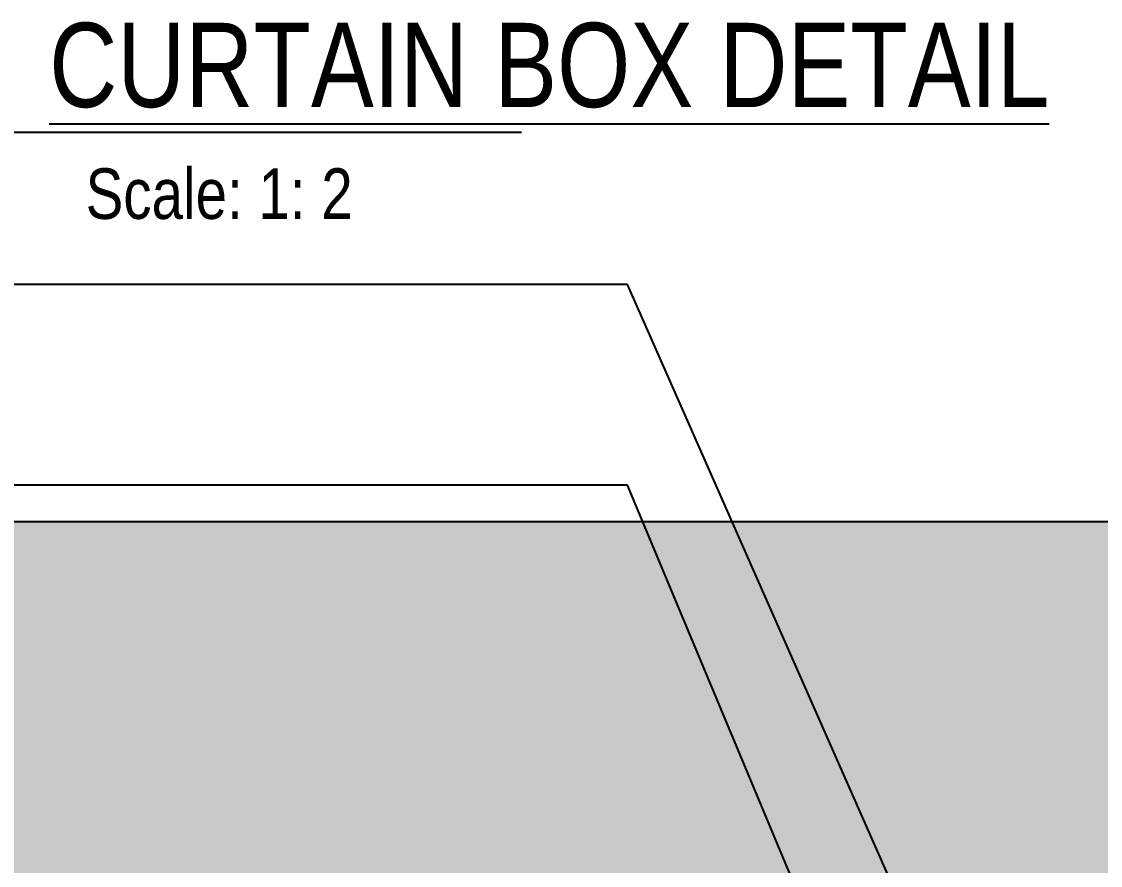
# Model space of a CAD drawing. Header units: inches. Extents: x 274057 to 444617, y 485849 to 635630.
# Drawn here: x 341657 to 342319, y 520038 to 520557 of the extents above; entities that cross this region are included whole.
import ezdxf
from ezdxf.enums import TextEntityAlignment as Align

# ---------------------------------------------------------------- set-up
doc = ezdxf.new("R2010")
doc.units = ezdxf.units.IN
doc.header["$MEASUREMENT"] = 0
for name, color, linetype in [('Calliper_wall hatch_CHB', 8, 'Continuous'), ('CQ section wall', 3, 'Continuous'), ('CQ Sheet text', 3, 'Continuous'), ('CQ wall section', 5, 'Continuous'), ('CQ_callout', 34, 'Continuous')]:
    doc.layers.add(name, color=color, linetype=linetype)
doc.styles.add('ARIAL', font='arial.ttf')
doc.styles.get("Standard").update_dxf_attribs({"font": 'arial.ttf'})
doc.dimstyles.get("Standard").update_dxf_attribs({"dimtxt": 0.18, "dimasz": 0.18, "dimexe": 0.18, "dimexo": 0.0625, "dimgap": 0.09, "dimtad": 0, "dimtih": 1, "dimtoh": 1, "dimdec": 4, "dimzin": 0, "dimdsep": 46, "dimtxsty": 'Standard', "dimcen": 0.09, "dimadec": 0, "dimazin": 0, "dimtfac": 1, "dimtdec": 4, "dimtofl": 0, "dimtmove": 0, "dimatfit": 3, "dimfxl": 1, "dimtolj": 1, "dimtzin": 0, "dimarcsym": 0})

# ---------------------------------------------------------------- blocks, each defined once
blk = doc.blocks.new('ff15 section A and B')
at = {"layer": 'Calliper_wall hatch_CHB', "ltscale": 300}
h = blk.add_hatch(dxfattribs=at)
h.set_pattern_fill('AR-CONC', color=256, scale=10, angle=-13.97142, style=0)
h.set_pattern_definition([(36.028577, (-10204.6, 0), (68.0890203, -23.40695), [7.5, -82.5]), (341.028577, (-10204.6, 0), (4.6961155, 76.3439316), [6, -66]), (86.480021, (-10198.93, -1.95), (72.7851354, 52.936981), [6.374019, -70.114211]), (32.212777, (-10199.77, 19.41), (99.570572, -41.829513), [11.25, -123.75]), (82.664212, (-10191.48, 15.92), (114.220033, 71.96377), [9.561034, -105.171376]), (337.21274, (-10199.77, 19.41), (114.220033, 71.96377), [9, -99]), (7.028577, (-10191.276, 12.14), (48.2040844, -53.482392), [7.5, -82.5]), (312.028577, (-10191.28, 12.14), (41.119588, 64.495185), [6, -66]), (57.480021, (-10187.26, 7.685), (89.323671, 11.012793), [6.374019, -70.114211]), (23.5285767, (-10204.602, 0), (9.2173322, 32.010976), [0, -65.2, 0, -67, 0, -66.25]), (353.528577, (-10204.602, 0), (35.0512903, 31.9228578), [0, -38.2, 0, -63.7, 0, -25.25]), (313.5285767, (-10226.242, 5.384), (51.2584374, -15.0772595), [0, -25, 0, -78, 0, -103.5]), (303.528577, (-10235.947, 7.8), (59.0102484, -4.3659754), [0, -32.5, 0, -51.8, 0, -73.5])])
h.paths.add_polyline_path([(348877.47, 520249.28), (341276.35, 520249.28), (341276.35, 519999.28), (348877.47, 519999.28)])
h.paths.add_polyline_path([(348877.47, 516299.28), (341276.35, 516299.28), (341276.35, 516049.28), (348877.47, 516049.28)])
at = {"layer": 'CQ section wall', "elevation": 0}
blk.add_lwpolyline([(348877.47, 520249.28), (341275.35, 520249.28)], dxfattribs=at)
blk = doc.blocks.new('dwgtit')
at = {"linetype": 'Continuous', "ltscale": 2}
blk.add_line((-8, 0), (38.234, 0), dxfattribs=at)
at = {"linetype": 'Continuous', "ltscale": 2, "style": 'ARIAL', "width": 0.8}
for tag, height, p in [('DTN0', 5, (0, 3.989)), ('DTRFNO', 3, (0, -3.561))]:
    blk.add_attdef(tag, text='', height=height, dxfattribs=at).set_placement(p, align=Align.MIDDLE_CENTER)
for tag, p, height in [('DTNL1', (19.796, 1.48), 5), ('DTNL2', (20.362, -5.155), 3), ('DTSC', (63.36, -5.21), 3)]:
    blk.add_attdef(tag, p, '', height=height, dxfattribs=at)

msp = doc.modelspace()

# ---------------------------------------------------------------- block references
at = {"layer": 'CQ Sheet text', "ltscale": 500}
ref = msp.add_blockref('dwgtit', (341567.82, 520488.77), dxfattribs=dict(at, xscale=10.3566124243798, yscale=10.3566124243798, zscale=10.3566124243798))
ref.add_attrib('DTNL1', '%%uCURTAIN BOX DETAIL', (341673.74, 520504.1), dxfattribs={"layer": '0', "linetype": 'Continuous', "ltscale": 2, "height": 51.7831, "rotation": 0, "style": 'ARIAL', "width": 0.8})
ref.add_attrib('DTSC', 'Scale: 1: 2', (341696.07, 520435.38), dxfattribs={"layer": '0', "linetype": 'Continuous', "ltscale": 2, "height": 31.0698, "rotation": 0, "style": 'ARIAL', "width": 0.8})
at = {"layer": 'CQ wall section'}
msp.add_blockref('ff15 section A and B', (0, 0, 0.02), dxfattribs=at)

# ---------------------------------------------------------------- leaders
at = {"layer": 'CQ_callout'}
for points in [[(342372.5, 519616.18), (342028.91, 520395.03), (341158.4, 520395.03)], [(342287.2, 519653.65), (342028.91, 520271.81), (341158.4, 520271.81)]]:
    msp.add_leader(points, dimstyle='Standard', override={"dimasz": 10, "dimldrblk": 'Dot', "dimfxl": 0.1, "dimarcsym": 2}, dxfattribs=at)

doc.saveas('drawing.dxf')
